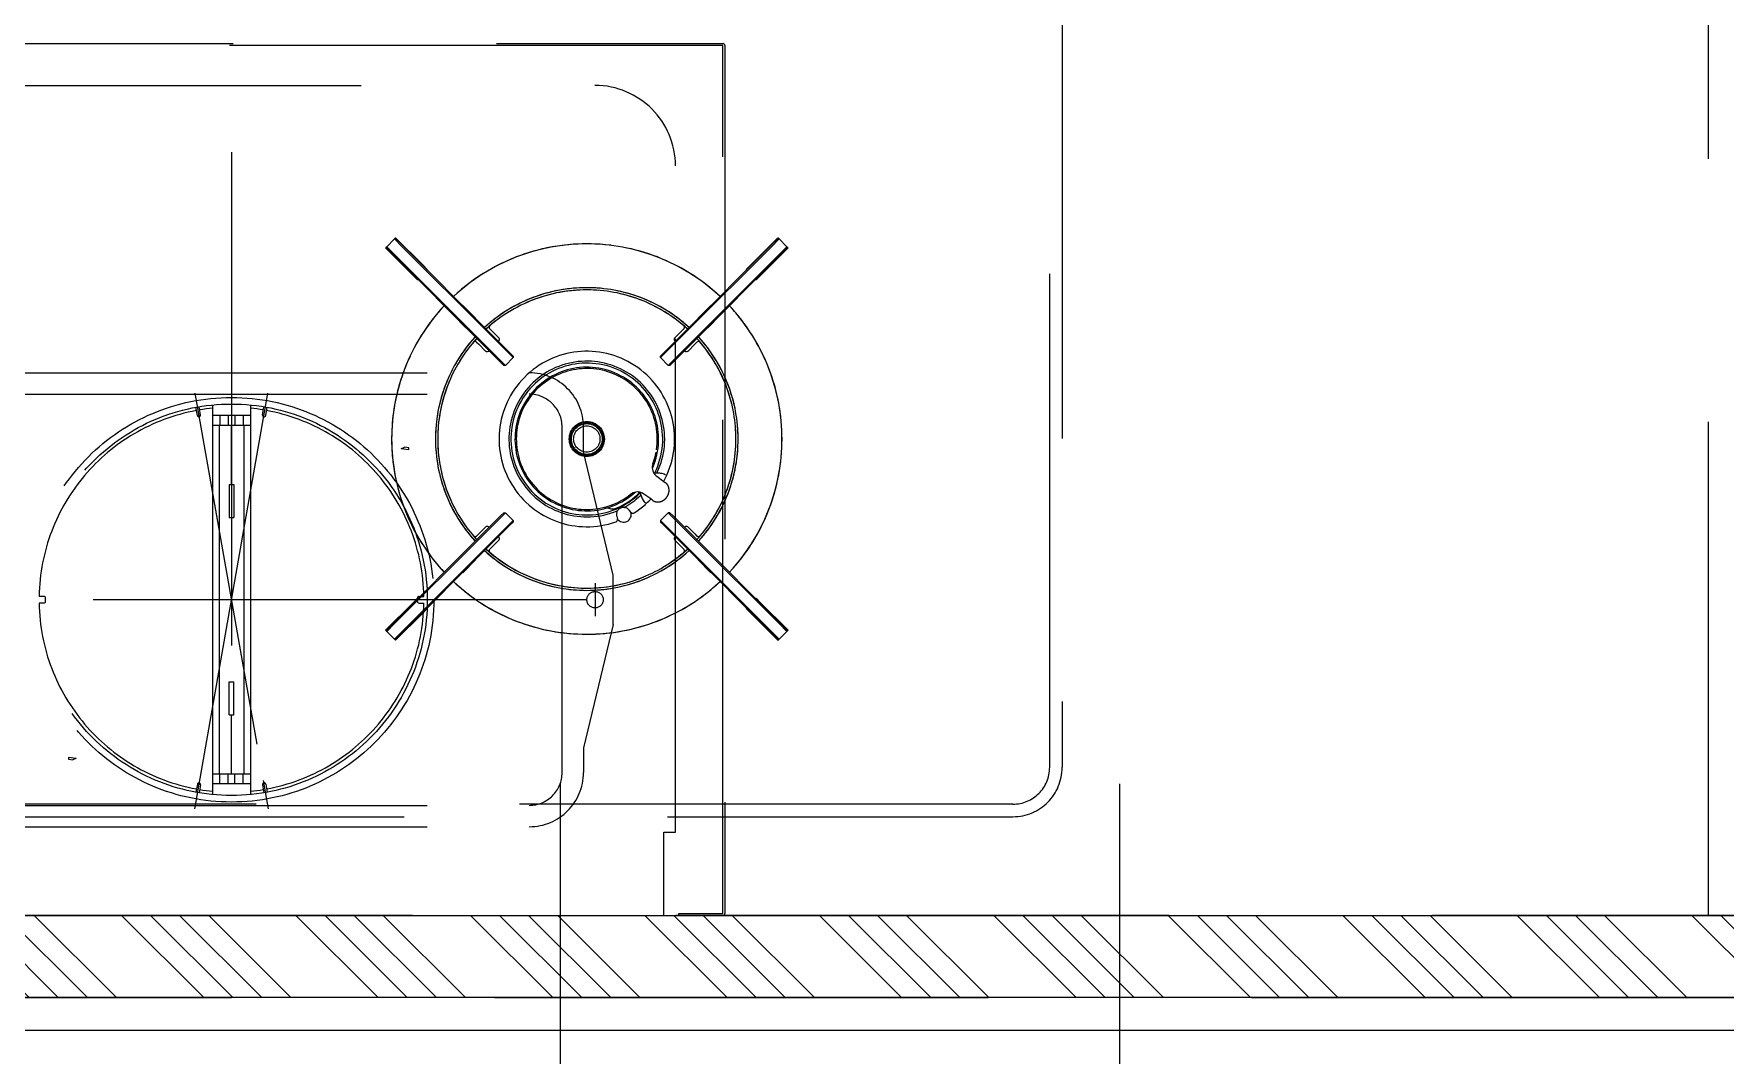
# Model space of a CAD drawing. Header units: millimetres. Extents: x 7086022 to 7120578, y 229555 to 276126.
# Drawn here: x 7108398 to 7108912, y 261997 to 262308 of the extents above; entities that cross this region are included whole.
import ezdxf
from ezdxf.xclip import XClip

# ---------------------------------------------------------------- set-up
doc = ezdxf.new("R2010")
doc.units = ezdxf.units.MM
doc.header["$LTSCALE"] = 100
doc.header["$XCLIPFRAME"] = 2
doc.linetypes.add('U-84C-EX$0$CEN', pattern=[62, 60, -1, 0, -1])
doc.linetypes.add('U-84C-EX$0$HID', pattern=[2.3, 1.5, -0.8])
for name, color, linetype in [('BP', 7, 'Continuous'), ('U-84C-EX$0$CEN', 1, 'U-84C-EX$0$CEN'), ('U-84C-EX$0$COL', 2, 'Continuous'), ('U-84C-EX$0$FUR_미설치가구', 8, 'U-84C-EX$0$HID')]:
    doc.layers.add(name, color=color, linetype=linetype)
doc.layers.add('U-84C-EX$0$MC', color=152, linetype='Continuous', plot=False)

# ---------------------------------------------------------------- blocks, each defined once
blk = doc.blocks.new('U-84C-EX$0$84C_주방가구_1')
at = {"layer": 'U-84C-EX$0$FUR_미설치가구', "linetype": 'U-84C-EX$0$HID'}
h = blk.add_hatch(dxfattribs=at)
h.set_pattern_fill('ANSI34', color=256, scale=50, angle=180)
h.set_pattern_definition([(225, (-281561.99, -504104.99), (26.5165043, -26.5165043), []), (225, (-281570.83, -504104.99), (26.5165043, -26.5165043), []), (225, (-281579.67, -504104.99), (26.5165043, -26.5165043), []), (225, (-281588.508, -504104.99), (26.5165043, -26.5165043), [])])
h.paths.add_polyline_path([(-2155, -655), (-2155, 1800), (1095, 1800), (1095, 1125), (1120, 1125), (1120, 1825), (-2180, 1825), (-2180, -655)])
for p, q in [((-2125, 852.51, 0), (-2125, 287.51, 0)), ((-2121.2, 287.51, 0), (-2121.2, 852.51, 0)), ((-2059.06, 417.04, 0), (-2059.06, 633.35, 0)), ((-2128.06, 615.5, 0), (-2128.06, 434.5, 0)), ((-2121.56, 615.5, 0), (-2121.56, 434.5, 0)), ((-1996.56, 615.5, 0), (-1996.56, 434.5, 0)), ((-1990.06, 615.5, 0), (-1990.06, 434.5, 0)), ((-2060.06, 582, 0), (-2060.06, 583.49, 0)), ((-2059.56, 581.5, 0), (-2058.56, 581.5, 0)), ((-2058.06, 582, 0), (-2058.06, 583.49, 0)), ((-2122.58, 536.2, 0), (-1996.22, 513.92, 0)), ((-2115.28, 534.41, 0), (-2117.74, 534.84, 0)), ((-2115.1, 535.39, 0), (-2117.57, 535.83, 0)), ((-2103.01, 517.25, 0), (-1996.22, 536.08, 0)), ((-2003.03, 535.39, 0), (-2000.56, 535.83, 0)), ((-2002.85, 534.41, 0), (-2000.39, 534.84, 0)), ((-1999.95, 530.75, 0.12), (-2118.18, 530.75, 0.12)), ((-2115.06, 519.25, 0), (-2115.06, 530.75, 0)), ((-2112.06, 519.25, 0.01), (-2112.06, 530.75, 0.12)), ((-2006.06, 519.25, 0.01), (-2006.06, 530.75, 0.12)), ((-2003.06, 519.25, 0), (-2003.06, 530.75, 0)), ((-1922.96, 525, 0), (-2145.94, 525.01, 0)), ((-2115.06, 528.53, 0.12), (-2112.06, 528.53, 0.12)), ((-2115.06, 525.98, 0.12), (-2112.06, 525.98, 0.12)), ((-2006.06, 528.75, 0.12), (-2112.06, 528.75, 0.12)), ((-2112.06, 525, 0), (-2094.06, 525, 0)), ((-2094.06, 525.75, 0), (-2094.06, 524.25, 0)), ((-2094.06, 525.75, 0), (-2084.06, 525.75, 0)), ((-2084.06, 525.75, 0), (-2084.06, 524.25, 0)), ((-2024.06, 525.75, 0), (-2034.06, 525.75, 0)), ((-2034.06, 525.75, 0), (-2034.06, 524.25, 0)), ((-2024.06, 525.75, 0), (-2024.06, 524.25, 0)), ((-2024.06, 525, 0), (-2006.06, 525, 0)), ((-2003.06, 528.53, 0.12), (-2006.06, 528.53, 0.12)), ((-2003.06, 525.98, 0.12), (-2006.06, 525.98, 0.12)), ((-1999.95, 519.25, 0.12), (-2118.18, 519.25, 0.12)), ((-2115.06, 524.03, 0.12), (-2112.06, 524.03, 0.12)), ((-2115.06, 521.48, 0.12), (-2112.06, 521.48, 0.12)), ((-2006.06, 521.25, 0.12), (-2112.06, 521.25, 0.12)), ((-2094.06, 524.25, 0), (-2084.06, 524.25, 0)), ((-2024.06, 524.25, 0), (-2034.06, 524.25, 0)), ((-2003.06, 524.03, 0.12), (-2006.06, 524.03, 0.12)), ((-2003.06, 521.48, 0.12), (-2006.06, 521.48, 0.12)), ((-2122.58, 513.8, 0), (-2113.96, 515.32, 0)), ((-2115.28, 515.6, 0), (-2117.74, 515.16, 0)), ((-2115.1, 514.61, 0), (-2117.57, 514.18, 0)), ((-2003.03, 514.61, 0), (-2000.56, 514.18, 0)), ((-2002.85, 515.6, 0), (-2000.39, 515.16, 0)), ((-2068.3, 478.17, 0), (-2059.96, 469.83, 0)), ((-1960.45, 469.83, 0), (-1952.11, 478.17, 0)), ((-2063.03, 466.77, 0), (-2071.37, 475.11, 0)), ((-2071.02, 475.46, 0), (-2071.13, 475.34, 0)), ((-2071.02, 475.46, 0), (-2068.66, 477.82, 0)), ((-2071.02, 475.46, 0), (-2068.66, 473.11, 0)), ((-2071.02, 475.46, 0), (-2071.02, 474.99, 0)), ((-2068.89, 472.87, 0), (-2071.02, 474.99, 0)), ((-2068.54, 477.94, 0), (-2068.66, 477.82, 0)), ((-2066.3, 475.46, 0), (-2068.66, 477.82, 0)), ((-2068.19, 477.82, 0), (-2068.66, 477.82, 0)), ((-2068.66, 473.11, 0), (-2042.97, 447.41, 0)), ((-2068.19, 477.82, 0), (-2066.07, 475.7, 0)), ((-2040.61, 449.77, 0), (-2066.3, 475.46, 0)), ((-2066.07, 475.7, 0), (-2040.37, 450.01, 0)), ((-1980.03, 450.01, 0), (-1954.34, 475.7, 0)), ((-1954.11, 475.46, 0), (-1979.8, 449.77, 0)), ((-1977.44, 447.41, 0), (-1951.75, 473.11, 0)), ((-1949.04, 475.11, 0), (-1957.38, 466.77, 0)), ((-1954.34, 475.7, 0), (-1952.22, 477.82, 0)), ((-1951.75, 477.82, 0), (-1954.11, 475.46, 0)), ((-1951.75, 477.82, 0), (-1952.22, 477.82, 0)), ((-1951.75, 477.82, 0), (-1951.87, 477.94, 0)), ((-1951.75, 477.82, 0), (-1949.39, 475.46, 0)), ((-1951.75, 473.11, 0), (-1949.39, 475.46, 0)), ((-1949.39, 474.99, 0), (-1951.52, 472.87, 0)), ((-1949.39, 474.99, 0), (-1949.39, 475.46, 0)), ((-1949.28, 475.34, 0), (-1949.39, 475.46, 0)), ((-2043.2, 447.18, 0), (-2068.89, 472.87, 0)), ((-2060.06, 468, 0), (-2060.06, 466.51, 0)), ((-2059.96, 469.83, 0), (-2058.78, 468.65, 0)), ((-2059.56, 468.5, 0), (-2058.56, 468.5, 0)), ((-2058.06, 468, 0), (-2058.06, 466.51, 0)), ((-1951.52, 472.87, 0), (-1977.21, 447.18, 0)), ((-1961.63, 468.65, 0), (-1960.45, 469.83, 0)), ((-2061.85, 465.59, 0), (-2063.03, 466.77, 0)), ((-1957.38, 466.77, 0), (-1958.56, 465.59, 0)), ((-2047.92, 457.64, 0), (-2047.96, 457.6, 0)), ((-2044.05, 453.78, 0), (-2047.92, 457.64, 0)), ((-1972.49, 457.64, 0), (-1976.36, 453.78, 0)), ((-1972.45, 457.6, 0), (-1972.49, 457.64, 0)), ((-2050.79, 454.77, 0), (-2050.84, 454.72, 0)), ((-2050.84, 454.72, 0), (-2046.97, 450.86, 0)), ((-2044.1, 453.73, 0), (-2044.05, 453.78, 0)), ((-1976.36, 453.78, 0), (-1976.31, 453.73, 0)), ((-1973.44, 450.86, 0), (-1969.57, 454.72, 0)), ((-1969.57, 454.72, 0), (-1969.62, 454.77, 0)), ((-2046.97, 450.86, 0), (-2046.93, 450.9, 0)), ((-2042.97, 447.41, 0), (-2036.07, 440.52, 0)), ((-2033.72, 442.88, 0), (-2040.61, 449.77, 0)), ((-2040.37, 450.01, 0), (-2033.49, 443.13, 0)), ((-2039.07, 449.88, 0), (-2039.69, 450.5, 0)), ((-2036.96, 447.77, 0), (-2039.07, 449.88, 0)), ((-1986.92, 443.13, 0), (-1980.03, 450.01, 0)), ((-1979.8, 449.77, 0), (-1986.69, 442.88, 0)), ((-1984.34, 440.52, 0), (-1977.44, 447.41, 0)), ((-1981.34, 449.88, 0), (-1983.45, 447.77, 0)), ((-1980.72, 450.5, 0), (-1981.34, 449.88, 0)), ((-1973.48, 450.9, 0), (-1973.44, 450.86, 0)), ((-2043.7, 446.49, 0), (-2043.08, 445.88, 0)), ((-2036.32, 440.3, 0), (-2043.2, 447.18, 0)), ((-2043.08, 445.88, 0), (-2040.96, 443.76, 0)), ((-2040.02, 443.76, 0), (-2039.9, 443.88, 0)), ((-2037.07, 446.71, 0), (-2036.96, 446.82, 0)), ((-2032.6, 441.76, 0), (-2033.72, 442.88, 0)), ((-2033.49, 443.13, 0), (-2032.6, 442.23, 0)), ((-2032.6, 442.23, 0), (-2032.6, 441.76, 0)), ((-1987.81, 442.23, 0), (-1986.92, 443.13, 0)), ((-1986.69, 442.88, 0), (-1987.81, 441.76, 0)), ((-1987.81, 441.76, 0), (-1987.81, 442.23, 0)), ((-1977.21, 447.18, 0), (-1984.09, 440.3, 0)), ((-1983.45, 446.82, 0), (-1983.33, 446.71, 0)), ((-1980.51, 443.88, 0), (-1980.39, 443.76, 0)), ((-1979.45, 443.76, 0), (-1977.33, 445.88, 0)), ((-1977.33, 445.88, 0), (-1976.71, 446.49, 0)), ((-2035.43, 439.4, 0), (-2036.32, 440.3, 0)), ((-2036.07, 440.52, 0), (-2034.95, 439.4, 0)), ((-2034.95, 439.4, 0), (-2035.43, 439.4, 0)), ((-2032.6, 441.76, 0), (-2034.95, 439.4, 0)), ((-1985.46, 439.4, 0), (-1987.81, 441.76, 0)), ((-1985.46, 439.4, 0), (-1984.34, 440.52, 0)), ((-1984.98, 439.4, 0), (-1985.46, 439.4, 0)), ((-1984.09, 440.3, 0), (-1984.98, 439.4, 0)), ((-2111.56, 424.5, 0), (-2006.56, 424.5, 0)), ((-2104.06, 418, 0), (-2111.56, 418, 0)), ((-2066.56, 409, 0), (-2104.06, 418, 0)), ((-2051.56, 409, 0), (-2014.06, 418, 0)), ((-2014.06, 418, 0), (-2006.56, 418, 0)), ((-2054.06, 414.5, 0), (-2064.06, 414.5, 0)), ((-2011.74, 412.25, 0), (-2011.78, 411.91, 0)), ((-2009.79, 411.69, 0), (-2009.76, 412.03, 0)), ((-2066.56, 409, 0), (-2051.56, 409, 0)), ((-2033.68, 407.92, 0), (-2034.56, 407.7, 0)), ((-2032.53, 403.55, 0), (-2031.82, 404.11, 0)), ((-2028.8, 397.08, 0), (-2028.22, 397.89, 0)), ((-2028.22, 397.89, 0), (-2026.92, 399.67, 0)), ((-2027.41, 400.75, 0), (-2027.42, 400.77, 0)), ((-2155, 393.56, 0), (-2129.7, 393.56, 0)), ((-2129.7, 393.56, 0), (-2129.7, 390.06, 0)), ((-2036.32, 393.72, 0), (-2043.2, 386.84, 0)), ((-2042.97, 386.6, 0), (-2036.07, 393.5, 0)), ((-2033.72, 391.14, 0), (-2040.61, 384.25, 0)), ((-2040.37, 384.01, 0), (-2033.49, 390.89, 0)), ((-2035.43, 394.62, 0), (-2036.32, 393.72, 0)), ((-2036.07, 393.5, 0), (-2034.95, 394.62, 0)), ((-2034.95, 394.62, 0), (-2035.43, 394.62, 0)), ((-2032.6, 392.26, 0), (-2034.95, 394.62, 0)), ((-2032.6, 392.26, 0), (-2033.72, 391.14, 0)), ((-2033.49, 390.89, 0), (-2032.6, 391.79, 0)), ((-2032.6, 391.79, 0), (-2032.6, 392.26, 0)), ((-2022.83, 393.97, 0), (-2023.41, 393.17, 0)), ((-2021.53, 395.75, 0), (-2022.83, 393.97, 0)), ((-2020.33, 395.62, 0), (-2020.35, 395.62, 0)), ((-1987.81, 392.26, 0), (-1985.46, 394.62, 0)), ((-1987.81, 392.26, 0), (-1986.69, 391.14, 0)), ((-1987.81, 391.79, 0), (-1987.81, 392.26, 0)), ((-1986.92, 390.89, 0), (-1987.81, 391.79, 0)), ((-1980.03, 384.01, 0), (-1986.92, 390.89, 0)), ((-1986.69, 391.14, 0), (-1979.8, 384.25, 0)), ((-1984.34, 393.5, 0), (-1985.46, 394.62, 0)), ((-1985.46, 394.62, 0), (-1984.98, 394.62, 0)), ((-1984.98, 394.62, 0), (-1984.09, 393.72, 0)), ((-1977.44, 386.6, 0), (-1984.34, 393.5, 0)), ((-1984.09, 393.72, 0), (-1977.21, 386.84, 0)), ((-2129.7, 390.06, 0), (-1927.2, 390.06, 0)), ((-2043.2, 386.84, 0), (-2068.89, 361.15, 0)), ((-2068.66, 360.91, 0), (-2042.97, 386.6, 0)), ((-2043.7, 387.53, 0), (-2043.08, 388.14, 0)), ((-2043.08, 388.14, 0), (-2040.96, 390.26, 0)), ((-2040.02, 390.26, 0), (-2039.9, 390.14, 0)), ((-2036.96, 386.25, 0), (-2039.07, 384.13, 0)), ((-2037.07, 387.31, 0), (-2036.96, 387.19, 0)), ((-1983.33, 387.31, 0), (-1983.45, 387.19, 0)), ((-1983.45, 386.25, 0), (-1981.34, 384.13, 0)), ((-1980.39, 390.26, 0), (-1980.51, 390.14, 0)), ((-1977.33, 388.14, 0), (-1979.45, 390.26, 0)), ((-1951.75, 360.91, 0), (-1977.44, 386.6, 0)), ((-1976.71, 387.53, 0), (-1977.33, 388.14, 0)), ((-1977.21, 386.84, 0), (-1951.52, 361.15, 0)), ((-2040.61, 384.25, 0), (-2066.3, 358.55, 0)), ((-2066.07, 358.32, 0), (-2040.37, 384.01, 0)), ((-2050.84, 379.3, 0), (-2046.97, 383.16, 0)), ((-2046.97, 383.16, 0), (-2046.93, 383.11, 0)), ((-2039.07, 384.13, 0), (-2039.69, 383.52, 0)), ((-1981.34, 384.13, 0), (-1980.72, 383.52, 0)), ((-1954.34, 358.32, 0), (-1980.03, 384.01, 0)), ((-1979.8, 384.25, 0), (-1954.11, 358.55, 0)), ((-1973.44, 383.16, 0), (-1973.48, 383.11, 0)), ((-1969.57, 379.3, 0), (-1973.44, 383.16, 0)), ((-2050.79, 379.25, 0), (-2050.84, 379.3, 0)), ((-2047.92, 376.37, 0), (-2047.96, 376.42, 0)), ((-2044.05, 380.24, 0), (-2047.92, 376.37, 0)), ((-2044.1, 380.29, 0), (-2044.05, 380.24, 0)), ((-1976.31, 380.29, 0), (-1976.36, 380.24, 0)), ((-1976.36, 380.24, 0), (-1972.49, 376.37, 0)), ((-1972.49, 376.37, 0), (-1972.45, 376.42, 0)), ((-1969.62, 379.25, 0), (-1969.57, 379.3, 0)), ((-2063.03, 367.25, 0), (-2071.37, 358.91, 0)), ((-2061.85, 368.43, 0), (-2063.03, 367.25, 0)), ((-2059.96, 364.19, 0), (-2058.78, 365.37, 0)), ((-1960.45, 364.19, 0), (-1961.63, 365.37, 0)), ((-1958.56, 368.43, 0), (-1957.38, 367.25, 0)), ((-1957.38, 367.25, 0), (-1949.04, 358.91, 0)), ((-2068.89, 361.15, 0), (-2071.02, 359.03, 0)), ((-2071.02, 358.55, 0), (-2068.66, 360.91, 0)), ((-2068.3, 355.85, 0), (-2059.96, 364.19, 0)), ((-1952.11, 355.85, 0), (-1960.45, 364.19, 0)), ((-1949.39, 358.55, 0), (-1951.75, 360.91, 0)), ((-1951.52, 361.15, 0), (-1949.39, 359.03, 0)), ((-2071.02, 358.55, 0), (-2071.13, 358.67, 0)), ((-2071.02, 358.55, 0), (-2071.02, 359.03, 0)), ((-2071.02, 358.55, 0), (-2068.66, 356.2, 0)), ((-2066.3, 358.55, 0), (-2068.66, 356.2, 0)), ((-2068.19, 356.2, 0), (-2068.66, 356.2, 0)), ((-2068.54, 356.08, 0), (-2068.66, 356.2, 0)), ((-2068.19, 356.2, 0), (-2066.07, 358.32, 0)), ((-1952.22, 356.2, 0), (-1954.34, 358.32, 0)), ((-1954.11, 358.55, 0), (-1951.75, 356.2, 0)), ((-1952.22, 356.2, 0), (-1951.75, 356.2, 0)), ((-1951.87, 356.08, 0), (-1951.75, 356.2, 0)), ((-1949.39, 358.55, 0), (-1951.75, 356.2, 0)), ((-1949.39, 358.55, 0), (-1949.39, 359.03, 0)), ((-1949.39, 358.55, 0), (-1949.28, 358.67, 0)), ((-2110, 276.31, 0), (-1630, 276.31, 0)), ((-1630, 272.51, 0), (-2110, 272.51, 0))]:
    blk.add_line(p, q, dxfattribs=at)
for points in [[(-2155, -680), (-2155, 1800), (1095, 1800), (1095, 1125), (1120, 1125), (1120, 1825), (-2180, 1825), (-2180, -680)], [(1095, 1125), (1095, 1800), (-2155, 1800), (-2155, -700), (0, -700), (0, 0), (-1555, 0), (-1555, 1125)]]:
    blk.add_lwpolyline(points, close=True, dxfattribs=at)
at = {"layer": 'U-84C-EX$0$FUR_미설치가구', "linetype": 'U-84C-EX$0$HID', "elevation": 0}
blk.add_lwpolyline([(-1655, 974.06), (-2155, 974.06), (-2155, 76.06), (-1655, 76.06)], close=True, dxfattribs=at)
for points in [[(-2154.4, 375.66), (-1890.6, 375.66), (-1890.6, 674.46), (-2154.4, 674.46), (-2154.4, 661.06), (-2155, 661.06), (-2155, 674.46, -0.414214), (-2154.4, 675.06), (-1890.6, 675.06, -0.414214), (-1890, 674.46), (-1890, 375.66, -0.414214), (-1890.6, 375.06), (-2154.4, 375.06, -0.414214), (-2155, 375.66), (-2155, 389.06), (-2154.4, 389.06)], [(-2106.99, 574.56), (-2107.55, 574.56), (-2107.76, 573.27, -0.138775), (-2107.35, 572.26)], [(-2013.43, 471.14), (-2012.86, 471.14), (-2012.66, 472.42, -0.138775), (-2013.07, 473.44)]]:
    blk.add_lwpolyline(points, format="xyb", close=True, dxfattribs=at)
blk.add_lwpolyline([(-2155, 656.56), (-2129.7, 656.56), (-2129.7, 660.06), (-1927.2, 660.06, -0.414214), (-1902.7, 635.56), (-1902.7, 414.56)], format="xyb", dxfattribs=at)
at = {"layer": 'U-84C-EX$0$FUR_미설치가구', "linetype": 'U-84C-EX$0$HID'}
for centre, radius in [((-2059.06, 525, 0), 61.5), ((-2059.06, 525, 0), 59.5), ((-2010.2, 417.01, 0), 5.33), ((-2010.2, 417.01, 0), 5), ((-2010.2, 417.01, 0), 4.67), ((-2059.06, 414.5, 0), 2.5), ((-2010.2, 417.01, 0), 4)]:
    blk.add_circle(centre, radius, dxfattribs=at)
for centre, radius, start, end in [((-2059.06, 525, 0.12), 58.5, 90.9795, 169.5103), ((-2059.56, 582, 0), 0.5, 180, 270), ((-2058.56, 582, 0), 0.5, 270, 0), ((-2059.06, 525, 0.12), 58.5, 10.4897, 89.0205), ((-2059.06, 525, 0.12), 58.5, 170.4897, 174.3593), ((-2115.19, 534.9, 0), 0.5, 260, 350), ((-2115.19, 534.9, 0), 0.5, 350, 80), ((-2002.94, 534.9, 0), 0.5, 100, 190), ((-2002.94, 534.9, 0), 0.5, 190, 280), ((-2059.06, 525, 0.12), 58.5, 5.6407, 9.5103), ((-2059.06, 525, 0.12), 58.5, 185.6407, 189.5103), ((-2059.06, 525, 0.12), 58.5, 350.4897, 354.3593), ((-2059.06, 525, 0.12), 58.5, 190.4897, 269.0205), ((-2115.19, 515.11, 0), 0.5, 10, 100), ((-2115.19, 515.11, 0), 0.5, 280, 10), ((-2059.06, 525, 0.12), 58.5, 270.9795, 349.5103), ((-2002.94, 515.11, 0), 0.5, 170, 260), ((-2002.94, 515.11, 0), 0.5, 80, 170), ((-2066.44, 476, 0), 2.86, 130.7031, 137.3867), ((-1953.8, 476.18, 0), 2.61, 42.2902, 49.62), ((-2069.38, 473.42, 0), 2.61, 132.2902, 139.62), ((-2010.2, 417.01, 0), 59.33, 64.9317, 133.0683), ((-2010.2, 417.01, 0), 59.33, 46.9317, 133.0683), ((-1951.21, 473.24, 0), 2.86, 40.7031, 47.3867), ((-2059.56, 468, 0), 0.5, 90, 180), ((-2059.02, 468.42, 0), 0.333, 345, 45), ((-2058.56, 468, 0), 0.5, 0, 90), ((-2010.2, 417.01, 0), 59.33, 46.9317, 61.0683), ((-1961.39, 468.42, 0), 0.333, 135, 195), ((-2061.61, 465.82, 0), 0.333, 225, 285), ((-2010.2, 417.01, 0), 46, 65.4919, 132.5081), ((-2010.2, 417.01, 0), 46, 47.4919, 132.5081), ((-1958.8, 465.82, 0), 0.333, 255, 315), ((-2010.2, 417.01, 0), 45.33, 47.5286, 132.4714), ((-2010.2, 417.01, 0), 45.33, 67.4942, 130.5058), ((-2010.2, 417.01, 0), 59.33, 136.9317, 205.0683), ((-2010.2, 417.01, 0), 59.33, 136.9317, 223.0683), ((-2010.2, 417.01, 0), 46, 47.4919, 60.5081), ((-2010.2, 417.01, 0), 45.33, 47.5286, 58.5058), ((-2010.2, 417.01, 0), 59.33, 352.9317, 43.0683), ((-2010.2, 417.01, 0), 59.33, 316.9317, 43.0683), ((-2010.2, 417.01, 0), 46, 137.4919, 204.5081), ((-2010.2, 417.01, 0), 46, 137.4919, 222.5081), ((-2010.2, 417.01, 0), 45.33, 137.5286, 220.5058), ((-2010.2, 417.01, 0), 45.33, 137.7804, 139.4942), ((-2010.2, 417.01, 0), 45.33, 137.5286, 137.7804), ((-2010.2, 417.01, 0), 45.33, 132.2196, 132.4714), ((-2010.2, 417.01, 0), 45.33, 130.506, 132.2196), ((-2039.22, 450.97, 0), 0.667, 130.5058, 225), ((-2037.43, 447.3, 0), 0.667, 315, 45), ((-1982.98, 447.3, 0), 0.667, 135, 225), ((-1981.19, 450.97, 0), 0.667, 315, 49.4942), ((-2010.2, 417.01, 0), 45.33, 47.5286, 47.7804), ((-2010.2, 417.01, 0), 45.33, 355.4942, 42.4714), ((-2010.2, 417.01, 0), 45.33, 42.2196, 42.4714), ((-2010.2, 417.01, 0), 45.33, 317.5286, 42.4714), ((-2010.2, 417.01, 0), 45.33, 40.506, 42.2196), ((-2010.2, 417.01, 0), 46, 353.4919, 42.5081), ((-2010.2, 417.01, 0), 46, 317.4919, 42.5081), ((-2010.2, 417.01, 0), 45.33, 139.4942, 202.5058), ((-2044.17, 446.02, 0), 0.667, 45, 139.4942), ((-2040.49, 444.23, 0), 0.667, 225, 315), ((-2010.2, 417.01, 0), 26.67, 246.1386, 199.4632), ((-1979.92, 444.23, 0), 0.667, 225, 315), ((-1976.24, 446.02, 0), 0.667, 40.5058, 135), ((-2010.2, 417.01, 0), 23.67, 244.6786, 202.8307), ((-2010.2, 417.01, 0), 23.07, 243.5963, 224.4037), ((-2010.2, 417.01, 0), 21.83, 252, 222.2863), ((-2010.2, 417.01, 0), 21.43, 261.302, 206.6224), ((-2111.56, 434.5, 0), 16.5, 180, 270), ((-2111.56, 434.5, 0), 10, 180, 270), ((-2006.56, 434.5, 0), 16.5, 270, 0), ((-2006.56, 434.5, 0), 10, 270, 0), ((-2034.59, 410.78, 0), 3.33, 346.3191, 14.3276), ((-1927.2, 414.56, 0), 24.5, 270, 0), ((-2033.15, 405.82, 0), 2.33, 125.6342, 286.2344), ((-2034.72, 408.35, 0), 0.67, 199.6012, 256.6495), ((-2034.72, 408.34, 0), 0.661, 256.6696, 284.118), ((-2033.15, 405.82, 0), 2.17, 56.1012, 104), ((-2032.13, 407.77, 0), 0.13, 0.5502, 26.2237), ((-2033.15, 405.82, 0), 2.17, 355.8988, 56.1012), ((-2028.11, 409.2, 0), 3.33, 166.3191, 203.5504), ((-2010.2, 417.01, 0), 22.87, 203.5504, 224.9822), ((-2010.21, 417.01, 0), 21.43, 206.6221, 208.6862), ((-2010.2, 417.01, 0), 21.43, 208.6859, 218.3846), ((-2010.2, 417.01, 0), 45.33, 317.5286, 346.5058), ((-2010.2, 417.01, 0), 46, 317.4919, 348.5081), ((-2032.12, 403.02, 0), 0.67, 155.3505, 212.3988), ((-2032.13, 403.03, 0), 0.661, 127.8742, 155.3382), ((-2010.2, 417.01, 0), 26.67, 212.5368, 221.8614), ((-2033.15, 405.82, 0), 2.17, 308, 355.8988), ((-2030.83, 405.67, 0), 0.168, 181.8144, 241.0699), ((-2030.99, 405.41, 0), 0.134, 26.1335, 51.0926), ((-2010.2, 417.01, 0), 23.67, 209.1693, 223.3214), ((-2029.62, 401.63, 0), 3.33, 30.5366, 38.3846), ((-2029.62, 401.63, 0), 3.33, 324, 23.4228), ((-2029.62, 401.63, 0), 3.33, 23.4209, 30.5385), ((-2010.2, 417.01, 0), 59.33, 316.9317, 349.0683), ((-2010.2, 417.01, 0), 26.67, 221.8614, 222.8822), ((-2010.2, 417.01, 0), 26.67, 222.8822, 226.8192), ((-2026, 395.56, 0), 5.16, 132.9628, 134.2497), ((-2025.88, 395.43, 0), 5.33, 103.7009, 132.9833), ((-2026.63, 395.49, 0), 2.7, 143.6726, 153.7418), ((-2025.88, 395.44, 0), 5.33, 98.5162, 103.7029), ((-2018.44, 408.74, 0), 11.4, 223.6654, 224.9007), ((-2010.2, 417.01, 0), 23.07, 225.0139, 225.2479), ((-2030.62, 396.04, 0), 6.2, 47.6866, 48.1534), ((-2018.83, 393.79, 0), 3.33, 85.2111, 144), ((-2023.84, 391.12, 0), 6.19, 59.8461, 60.3473), ((-2010.2, 417.01, 0), 23.07, 242.7485, 242.9822), ((-2015.41, 406.84, 0), 11.64, 243.0898, 244.3036), ((-2025.88, 395.44, 0), 5.33, 4.2971, 9.4838), ((-2010.2, 417.01, 0), 21.83, 245.7137, 252), ((-2018.83, 393.79, 0), 3.33, 78.0558, 85.213), ((-2018.83, 393.79, 0), 3.33, 69.6154, 78.0577), ((-2010.2, 417.01, 0), 21.43, 249.6154, 259.2358), ((-2010.2, 417, 0), 21.43, 304.2355, 306.3023), ((-2010.2, 417.01, 0), 46, 209.4919, 222.5081), ((-2010.2, 417.01, 0), 45.33, 211.4942, 222.2193), ((-2025.54, 394.68, 0), 2.62, 314.1757, 324.3109), ((-2025.62, 394.76, 0), 2.72, 323.9769, 324.2104), ((-2025.51, 395, 0), 2.78, 324.1446, 324.3318), ((-2010.2, 417.01, 0), 26.67, 241.1808, 245.1178), ((-2010.2, 417.01, 0), 26.67, 245.1178, 246.1386), ((-2025.73, 395.36, 0), 5.16, 333.7503, 335.0372), ((-2025.88, 395.43, 0), 5.33, 335.0167, 4.2991), ((-2010.2, 417.01, 0), 59.33, 208.9317, 223.0683), ((-2044.17, 388, 0), 0.667, 220.5058, 315), ((-2010.2, 417.01, 0), 45.33, 222.2196, 222.4714), ((-2040.49, 389.78, 0), 0.667, 45, 135), ((-2037.43, 386.72, 0), 0.667, 315, 45), ((-1982.98, 386.72, 0), 0.667, 135, 225), ((-1979.92, 389.78, 0), 0.667, 45, 135), ((-2010.2, 417.01, 0), 45.33, 317.5286, 317.7804), ((-1976.24, 388, 0), 0.667, 225, 319.4942), ((-2010.2, 417.01, 0), 45.33, 317.7804, 319.4942), ((-2010.2, 417.01, 0), 46, 227.4919, 276.5081), ((-2010.2, 417.01, 0), 46, 227.4919, 312.5081), ((-2010.2, 417.01, 0), 45.33, 227.5286, 227.7804), ((-2010.2, 417.01, 0), 45.33, 227.7804, 229.494), ((-2039.22, 383.05, 0), 0.667, 135, 229.4942), ((-2010.2, 417.01, 0), 45.33, 229.4942, 312.4714), ((-2010.2, 417.01, 0), 45.33, 229.4942, 274.5058), ((-2010.2, 417.01, 0), 45.33, 283.4942, 312.4714), ((-2010.2, 417.01, 0), 46, 297, 312.5081), ((-1981.19, 383.05, 0), 0.667, 310.5058, 45), ((-2010.2, 417.01, 0), 45.33, 312.2196, 312.4714), ((-2010.2, 417.01, 0), 46, 281.4919, 297), ((-2010.2, 417.01, 0), 59.33, 226.9317, 277.0683), ((-2010.2, 417.01, 0), 59.33, 226.9317, 313.0683), ((-2010.2, 417.01, 0), 59.33, 277.0683, 313.0683), ((-2061.61, 368.19, 0), 0.333, 75, 135), ((-2059.02, 365.6, 0), 0.333, 315, 15), ((-1961.39, 365.6, 0), 0.333, 165, 225), ((-1958.8, 368.19, 0), 0.333, 45, 105), ((-2069.38, 360.6, 0), 2.61, 220.38, 227.7098), ((-2066.44, 358.02, 0), 2.86, 222.6133, 229.2969), ((-1953.97, 358.02, 0), 2.86, 310.7031, 317.3867), ((-1951.03, 360.6, 0), 2.61, 312.2902, 319.62), ((-2110, 287.51, 0), 15, 180, 270), ((-2110, 287.51, 0), 11.2, 180, 270)]:
    blk.add_arc(centre, radius, start, end, dxfattribs=at)
for points, knots in [([(-1979.74, 450.58, 0), (-1980.01, 450.82, 0), (-1980.27, 451.05, 0), (-1980.64, 451.38, 0), (-1980.76, 451.48, 0), (-1980.76, 451.48, 0)], [0, 0, 0, 0, 0.5, 0.5, 0.9960386, 0.9960386, 0.9960386, 0.9960386]), ([(-2032, 407.77, 0), (-2032.01, 407.73, 0), (-2032, 407.7, 0), (-2031.98, 407.65, 0), (-2031.97, 407.63, 0), (-2031.95, 407.61, 0)], [0, 0, 0, 0, 0.5, 0.5, 1, 1, 1, 1]), ([(-2029.05, 396.68, 0), (-2029.06, 396.66, 0), (-2029.09, 396.6, 0), (-2029.13, 396.5, 0), (-2029.18, 396.38, 0), (-2029.21, 396.26, 0), (-2029.25, 396.13, 0), (-2029.28, 396.01, 0), (-2029.3, 395.88, 0), (-2029.32, 395.75, 0), (-2029.33, 395.62, 0), (-2029.33, 395.49, 0), (-2029.33, 395.36, 0), (-2029.33, 395.23, 0), (-2029.31, 395.1, 0), (-2029.3, 394.96, 0), (-2029.27, 394.83, 0), (-2029.24, 394.7, 0), (-2029.21, 394.57, 0), (-2029.17, 394.44, 0), (-2029.12, 394.31, 0), (-2029.07, 394.18, 0), (-2029.01, 394.06, 0), (-2028.95, 393.93, 0), (-2028.88, 393.81, 0), (-2028.81, 393.69, 0), (-2028.73, 393.58, 0), (-2028.65, 393.46, 0), (-2028.56, 393.35, 0), (-2028.47, 393.24, 0), (-2028.38, 393.14, 0), (-2028.28, 393.04, 0), (-2028.17, 392.94, 0), (-2028.07, 392.85, 0), (-2027.96, 392.76, 0), (-2027.84, 392.68, 0), (-2027.72, 392.6, 0), (-2027.6, 392.52, 0), (-2027.48, 392.45, 0), (-2027.36, 392.38, 0), (-2027.23, 392.32, 0), (-2027.1, 392.27, 0), (-2026.97, 392.21, 0), (-2026.83, 392.17, 0), (-2026.7, 392.13, 0), (-2026.56, 392.09, 0), (-2026.43, 392.06, 0), (-2026.29, 392.04, 0), (-2026.15, 392.02, 0), (-2026.02, 392.01, 0), (-2025.88, 392, 0), (-2025.74, 392, 0), (-2025.61, 392, 0), (-2025.47, 392.01, 0), (-2025.34, 392.03, 0), (-2025.2, 392.05, 0), (-2025.07, 392.08, 0), (-2024.94, 392.11, 0), (-2024.82, 392.15, 0), (-2024.69, 392.19, 0), (-2024.57, 392.24, 0), (-2024.45, 392.29, 0), (-2024.34, 392.35, 0), (-2024.22, 392.41, 0), (-2024.12, 392.48, 0), (-2024.01, 392.56, 0), (-2023.91, 392.63, 0), (-2023.81, 392.72, 0), (-2023.75, 392.77, 0), (-2023.72, 392.81, 0)], [0, 0, 0, 0, 0.008353, 0.023218, 0.038088, 0.052965, 0.06785, 0.082744, 0.097649, 0.112566, 0.127493, 0.142433, 0.157385, 0.17235, 0.187326, 0.202314, 0.217313, 0.232323, 0.247343, 0.262373, 0.277411, 0.292458, 0.307512, 0.322573, 0.33764, 0.352713, 0.36779, 0.382872, 0.397958, 0.413047, 0.428138, 0.443232, 0.458329, 0.473427, 0.488526, 0.503627, 0.518729, 0.533831, 0.548933, 0.564035, 0.579137, 0.594238, 0.609338, 0.624436, 0.639532, 0.654626, 0.669717, 0.684804, 0.699887, 0.714965, 0.730037, 0.745103, 0.760161, 0.775212, 0.790254, 0.805286, 0.820307, 0.835318, 0.850317, 0.865304, 0.880278, 0.895239, 0.910188, 0.925124, 0.940048, 0.954959, 0.96986, 0.98475, 1, 1, 1, 1]), ([(-2027.14, 400.62, 0), (-2027.19, 400.61, 0), (-2027.24, 400.61, 0), (-2027.33, 400.66, 0), (-2027.37, 400.7, 0), (-2027.41, 400.75, 0)], [0, 0, 0, 0, 0.5, 0.5, 1, 1, 1, 1]), ([(-2020.35, 395.62, 0), (-2020.41, 395.64, 0), (-2020.46, 395.67, 0), (-2020.54, 395.74, 0), (-2020.56, 395.79, 0), (-2020.56, 395.83, 0)], [0, 0, 0, 0, 0.5, 0.5, 1, 1, 1, 1]), ([(-2043.78, 386.55, 0), (-2044.02, 386.81, 0), (-2044.25, 387.07, 0), (-2044.58, 387.45, 0), (-2044.67, 387.56, 0), (-2044.67, 387.56, 0)], [0, 0, 0, 0, 0.5, 0.5, 0.9960386, 0.9960386, 0.9960386, 0.9960386]), ([(-1980.76, 382.54, 0), (-1980.76, 382.54, 0), (-1980.64, 382.64, 0), (-1980.27, 382.97, 0), (-1980.01, 383.2, 0), (-1979.74, 383.44, 0)], [0.0085795, 0.0085795, 0.0085795, 0.0085795, 0.5, 0.5, 1, 1, 1, 1])]:
    blk.add_open_spline(points, degree=3, knots=knots, dxfattribs=at)
blk = doc.blocks.new('U-84C-EX')
at = {"layer": 'U-84C-EX$0$CEN'}
blk.add_line((4095, 750), (6930, 750), dxfattribs=at)
at = {"layer": 'U-84C-EX$0$COL'}
blk.add_lwpolyline([(6605, 1155), (6605, -345), (6855, -345), (6855, 1155)], close=True, dxfattribs=at)
at = {"layer": 'U-84C-EX$0$MC'}
for p, q in [((6865, -1980), (6865, 3020)), ((4095, 580), (6930, 580))]:
    blk.add_line(p, q, dxfattribs=at)
blk.add_blockref('U-84C-EX$0$84C_주방가구_1', (9045, 325))

msp = doc.modelspace()

# ---------------------------------------------------------------- block references
at = {"layer": 'BP'}
ref = msp.add_blockref('U-84C-EX', (7109308.06, 255149.92), dxfattribs=dict(at, rotation=90.00000000000001))
XClip(ref).set_block_clipping_path([(17025.0000000027, -7770.1978698205), (17025.0000000019, 3020), (4400.0000000005, 3020), (4400.0000000005, 2090.0000000009), (4294.9999999999, 2090), (4295.0000000005, 325.0000000009), (-0.0000000001, 325.0000000009), (-0.0000000001, -7770.1978698205)])

doc.saveas('drawing.dxf')
